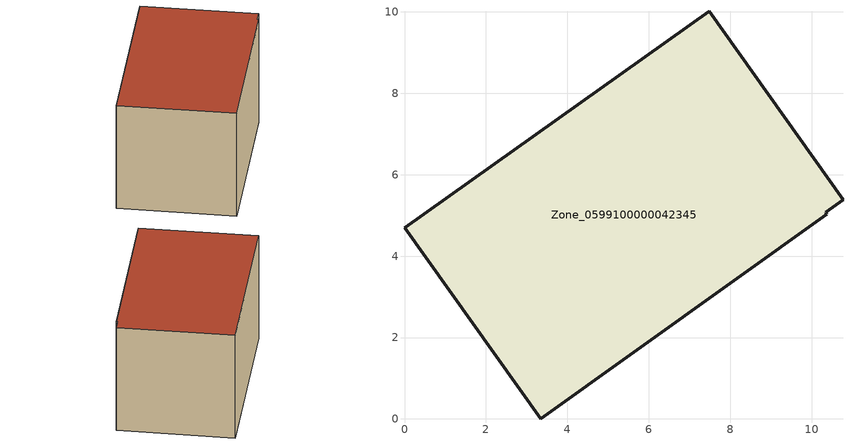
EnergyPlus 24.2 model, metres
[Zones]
Zone_0599100000042345
 floor ground (C_G): 10.37,5.03 3.34,0 0,4.7 7.48,10.02 10.77,5.38 10.35,5.08 z0
 wall outside (C_F): 0,4.7 3.34,0 10.37,5.03 10.35,5.08 10.77,5.38 7.48,10.02 0,4.7 z0:5.7
 roof outside (C_R): 3.34,0 10.37,5.03 10.35,5.08 10.77,5.38 7.48,10.02 0,4.7 z5.7
[BUILDING]
Pand.0599100000042345: North Axis=0; Terrain=City; Loads Convergence Tolerance Value=0.04; Temperature Convergence Tolerance Value=0.4; Solar Distribution=FullExterior; Maximum Number of Warmup Days=25; Minimum Number of Warmup Days=1
[Site:Location]
Rotterdam.The.Hague.AP_ZH_NLD Design_Conditions: Latitude=51.96; Longitude=4.45; Time Zone=1; Elevation=-4.5
[SITE:GROUNDTEMPERATURE:BUILDINGSURFACE]
18, 18, 18, 18, 18, 18, 18, 18, 18, 18, 18, 18
[MATERIAL] Thermal Absorptance=0.9; Solar Absorptance=0.7; Visible Absorptance=0.7
Name | Roughness | Thickness | Conductivity | Density | Specific Heat
G.TC.1975-1991 | MediumSmooth | 0.15 | 0.288461 | 540 | 1210
F.TC.1975-1991 | Rough | 0.3 | 0.230769 | 1920 | 840
R.TC.1975-1991 | MediumRough | 0.2 | 0.153846 | 1500 | 1000
[CONSTRUCTION]
C_G: G.TC.1975-1991
C_F: F.TC.1975-1991
C_R: R.TC.1975-1991
[ZONE]
Zone_0599100000042345: Type=1; Multiplier=1; Ceiling Height=Autocalculate; Volume=Autocalculate; Floor Area=autocalculate; Part of Total Floor Area=Yes
[ZONEINFILTRATION:DESIGNFLOWRATE]
Infil_Zone_0599100000042345: Zone or ZoneList or Space or SpaceList=Zone_0599100000042345; Schedule=AlwaysOn; Design Flow Rate Calculation Method=Flow/Area; Flow Rate per Floor Area=0.003; Constant Term Coefficient=1; Temperature Term Coefficient=0; Velocity Term Coefficient=0; Velocity Squared Term Coefficient=0
[HVACTEMPLATE:ZONE:IDEALLOADSAIRSYSTEM]
Zone_0599100000042345: Maximum Heating Supply Air Temperature=50; Minimum Cooling Supply Air Temperature=13; Maximum Heating Supply Air Humidity Ratio=0.0156; Minimum Cooling Supply Air Humidity Ratio=0.0077; Heating Limit=NoLimit; Cooling Limit=NoLimit; Dehumidification Control Type=ConstantSensibleHeatRatio; Cooling Sensible Heat Ratio=0.7; Dehumidification Setpoint=60; Humidification Control Type=None; Humidification Setpoint=30; Outdoor Air Method=None; Outdoor Air Flow Rate per Person=0.00944; Outdoor Air Flow Rate per Zone Floor Area=0; Outdoor Air Flow Rate per Zone=0; Demand Controlled Ventilation Type=None; Outdoor Air Economizer Type=NoEconomizer; Heat Recovery Type=None; Sensible Heat Recovery Effectiveness=0.7; Latent Heat Recovery Effectiveness=0.65
[ZONECONTROL:THERMOSTAT]
ThermostatControl_Zone_0599100000042345: Zone or ZoneList=Zone_0599100000042345; Control Type Schedule=DualSetpointControlType; Control 1=Thermostat_Zone_0599100000042345; Temperature Difference Between Cutout And Setpoint=0
[THERMOSTATSETPOINT:DUALSETPOINT]
Thermostat_Zone_0599100000042345: Heating Setpoint Temperature Schedule=HeatingSetpoint_Zone_0599100000042345; Cooling Setpoint Temperature Schedule=CoolingSetpoint_Zone_0599100000042345
[SCHEDULE:COMPACT]
HeatingSetpoint_Zone_0599100000042345: Through: 12/31, For: AllDays, Until: 24:00, 21
CoolingSetpoint_Zone_0599100000042345: Through: 12/31, For: AllDays, Until: 24:00, 24
DualSetpointControlType: Through: 12/31, For: AllDays, Until: 24:00, 4
AlwaysOn: Through: 12/31, For: AllDays, Until: 24:00, 1
